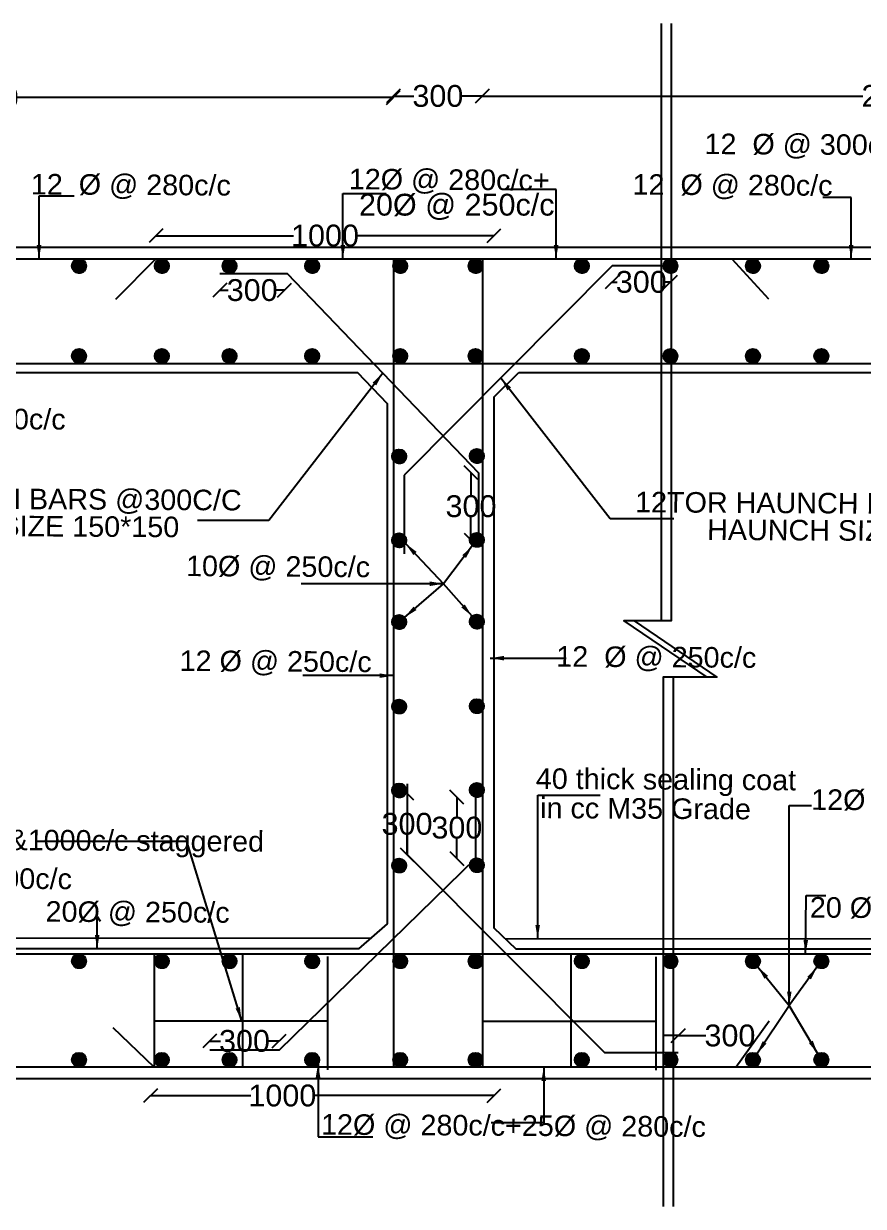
# Model space of a CAD drawing. Header units: millimetres. Extents: x 5124 to 6568637, y 2311 to 91879094.
# Drawn here: x 3772156 to 3777922, y 45938735 to 45946861 of the extents above; entities that cross this region are included whole.
import ezdxf

# ---------------------------------------------------------------- set-up
doc = ezdxf.new("R2010")
doc.units = ezdxf.units.MM
doc.header["$MEASUREMENT"] = 0
doc.layers.add('DIMENSION', color=7, linetype='Continuous')
doc.layers.add('DRAWING', color=7, linetype='Continuous')
doc.styles.get("Standard").update_dxf_attribs({"font": 'arial.ttf', "height": 150})
doc.dimstyles.get("Standard").update_dxf_attribs({"dimtxt": 200, "dimasz": 110, "dimexe": 0.18, "dimexo": 0.0625, "dimgap": 0.09, "dimtad": 0, "dimtih": 1, "dimtoh": 1, "dimdec": 0, "dimzin": 0, "dimdsep": 46, "dimtxsty": 'Standard', "dimblk": 'OBLIQUE', "dimcen": 0.09, "dimse1": 1, "dimse2": 1, "dimadec": 0, "dimazin": 0, "dimtfac": 1, "dimtdec": 0, "dimtofl": 0, "dimtmove": 0, "dimatfit": 3, "dimfxl": 1, "dimtolj": 1, "dimtzin": 0, "dimarcsym": 0})

# ---------------------------------------------------------------- blocks, each defined once
blk = doc.blocks.new('_Oblique')
at = {"color": 0, "linetype": 'ByBlock', "lineweight": -2}
blk.add_line((-0.5, -0.5), (0.5, 0.5), dxfattribs=at)
blk = doc.blocks.new('*D127')
at = {"layer": 'Defpoints', "color": 0}
for p in [(3774694.8, 45946353), (3769083.5, 45945219), (3774694.8, 45945244.2)]:
    blk.add_point(p, dxfattribs=at)
at = {"layer": 'DIMENSION', "color": 0, "lineweight": -2}
for p, q in [((3769083.5, 45946353), (3771664.1, 45946353)), ((3774694.8, 45946353), (3772114.2, 45946353))]:
    blk.add_line(p, q, dxfattribs=at)
at = {"layer": 'DIMENSION', "color": 0, "lineweight": -2, "xscale": 95, "yscale": 95, "zscale": 95, "rotation": 180}
blk.add_blockref('_Oblique', (3769083.5, 45946353), dxfattribs=at)
at = {"layer": 'DIMENSION', "color": 0, "lineweight": -2, "xscale": 95, "yscale": 95, "zscale": 95}
blk.add_blockref('_Oblique', (3774694.8, 45946353), dxfattribs=at)
at = {"layer": 'DIMENSION', "color": 0, "insert": (3771889.2, 45946353), "char_height": 150, "attachment_point": 5}
blk.add_mtext('\\A1;2600', dxfattribs=at)
blk = doc.blocks.new('*D140')
at = {"layer": 'Defpoints', "color": 0}
for p in [(3773503.6, 45945144.8), (3773947.7, 45945144.8), (3773947.7, 45945029.3)]:
    blk.add_point(p, dxfattribs=at)
at = {"layer": 'DIMENSION', "color": 0, "lineweight": -2}
for p, q in [((3773503.6, 45945029.3), (3773560.1, 45945029.3)), ((3773947.7, 45945029.3), (3773891.1, 45945029.3))]:
    blk.add_line(p, q, dxfattribs=at)
at = {"layer": 'DIMENSION', "color": 0, "lineweight": -2, "xscale": 95, "yscale": 95, "zscale": 95, "rotation": 180}
blk.add_blockref('_Oblique', (3773503.6, 45945029.3), dxfattribs=at)
at = {"layer": 'DIMENSION', "color": 0, "lineweight": -2, "xscale": 95, "yscale": 95, "zscale": 95}
blk.add_blockref('_Oblique', (3773947.7, 45945029.3), dxfattribs=at)
at = {"layer": 'DIMENSION', "color": 0, "insert": (3773725.6, 45945029.3), "char_height": 150, "attachment_point": 5}
blk.add_mtext('\\A1;300', dxfattribs=at)
blk = doc.blocks.new('*D141')
at = {"layer": 'Defpoints', "color": 0}
for p in [(3775386.3, 45945403.7), (3773064.8, 45945244.2), (3775386.3, 45945195.2)]:
    blk.add_point(p, dxfattribs=at)
at = {"layer": 'DIMENSION', "color": 0, "lineweight": -2}
for p, q in [((3773064.8, 45945403.7), (3774008.8, 45945403.7)), ((3775386.3, 45945403.7), (3774442.3, 45945403.7))]:
    blk.add_line(p, q, dxfattribs=at)
at = {"layer": 'DIMENSION', "color": 0, "lineweight": -2, "xscale": 95, "yscale": 95, "zscale": 95, "rotation": 180}
blk.add_blockref('_Oblique', (3773064.8, 45945403.7), dxfattribs=at)
at = {"layer": 'DIMENSION', "color": 0, "lineweight": -2, "xscale": 95, "yscale": 95, "zscale": 95}
blk.add_blockref('_Oblique', (3775386.3, 45945403.7), dxfattribs=at)
at = {"layer": 'DIMENSION', "color": 0, "insert": (3774225.5, 45945403.7), "char_height": 150, "attachment_point": 5}
blk.add_mtext('\\A1;1000', dxfattribs=at)
blk = doc.blocks.new('*D142')
at = {"layer": 'Defpoints', "color": 0}
for p in [(3775279.1, 45943775.2), (3775227.9, 45943313.7), (3775268, 45943313.7)]:
    blk.add_point(p, dxfattribs=at)
at = {"layer": 'DIMENSION', "color": 0, "lineweight": -2}
for p, q in [((3775227.9, 45943775.2), (3775227.9, 45943621.1)), ((3775227.9, 45943313.7), (3775227.9, 45943467.8))]:
    blk.add_line(p, q, dxfattribs=at)
at = {"layer": 'DIMENSION', "color": 0, "lineweight": -2, "xscale": 95, "yscale": 95, "zscale": 95}
for p, rotation in [((3775227.9, 45943775.2), 90), ((3775227.9, 45943313.7), 270)]:
    blk.add_blockref('_Oblique', p, dxfattribs=dict(at, rotation=rotation))
at = {"layer": 'DIMENSION', "color": 0, "insert": (3775227.9, 45943544.5), "char_height": 150, "attachment_point": 5}
blk.add_mtext('\\A1;300', dxfattribs=at)
blk = doc.blocks.new('*D143')
at = {"layer": 'Defpoints', "color": 0}
for p in [(3775130.8, 45941546.5), (3775268, 45941546.5), (3775258.7, 45941125.4)]:
    blk.add_point(p, dxfattribs=at)
at = {"layer": 'DIMENSION', "color": 0, "lineweight": -2}
for p, q in [((3775130.8, 45941546.5), (3775130.8, 45941412.7)), ((3775130.8, 45941125.4), (3775130.8, 45941259.3))]:
    blk.add_line(p, q, dxfattribs=at)
at = {"layer": 'DIMENSION', "color": 0, "lineweight": -2, "xscale": 95, "yscale": 95, "zscale": 95}
for p, rotation in [((3775130.8, 45941546.5), 90), ((3775130.8, 45941125.4), 270)]:
    blk.add_blockref('_Oblique', p, dxfattribs=dict(at, rotation=rotation))
at = {"layer": 'DIMENSION', "color": 0, "insert": (3775130.8, 45941336), "char_height": 150, "attachment_point": 5}
blk.add_mtext('\\A1;300', dxfattribs=at)
blk = doc.blocks.new('*D144')
at = {"layer": 'Defpoints', "color": 0}
for p in [(3773433.9, 45939870.7), (3773433.9, 45939809.1), (3773911.2, 45939809.1)]:
    blk.add_point(p, dxfattribs=at)
at = {"layer": 'DIMENSION', "color": 0, "lineweight": -2}
for p, q in [((3773433.9, 45939870.7), (3773507.1, 45939870.7)), ((3773911.2, 45939870.7), (3773838, 45939870.7))]:
    blk.add_line(p, q, dxfattribs=at)
at = {"layer": 'DIMENSION', "color": 0, "lineweight": -2, "xscale": 95, "yscale": 95, "zscale": 95, "rotation": 180}
blk.add_blockref('_Oblique', (3773433.9, 45939870.7), dxfattribs=at)
at = {"layer": 'DIMENSION', "color": 0, "lineweight": -2, "xscale": 95, "yscale": 95, "zscale": 95}
blk.add_blockref('_Oblique', (3773911.2, 45939870.7), dxfattribs=at)
at = {"layer": 'DIMENSION', "color": 0, "insert": (3773672.6, 45939870.7), "char_height": 150, "attachment_point": 5}
blk.add_mtext('\\A1;300', dxfattribs=at)
blk = doc.blocks.new('*D145')
at = {"layer": 'Defpoints', "color": 0}
for p in [(3773027.2, 45939690.8), (3775386.3, 45939610.5), (3775386.3, 45939495.7)]:
    blk.add_point(p, dxfattribs=at)
at = {"layer": 'DIMENSION', "color": 0, "lineweight": -2}
for p, q in [((3773027.2, 45939495.7), (3773715.8, 45939495.7)), ((3775386.3, 45939495.7), (3774149.3, 45939495.7))]:
    blk.add_line(p, q, dxfattribs=at)
at = {"layer": 'DIMENSION', "color": 0, "lineweight": -2, "xscale": 95, "yscale": 95, "zscale": 95, "rotation": 180}
blk.add_blockref('_Oblique', (3773027.2, 45939495.7), dxfattribs=at)
at = {"layer": 'DIMENSION', "color": 0, "lineweight": -2, "xscale": 95, "yscale": 95, "zscale": 95}
blk.add_blockref('_Oblique', (3775386.3, 45939495.7), dxfattribs=at)
at = {"layer": 'DIMENSION', "color": 0, "insert": (3773932.5, 45939495.7), "char_height": 150, "attachment_point": 5}
blk.add_mtext('\\A1;1000', dxfattribs=at)
blk = doc.blocks.new('*D148')
at = {"layer": 'Defpoints', "color": 0}
for p in [(3780979.1, 45946363.2), (3775306, 45945244.2), (3780979.1, 45945244.2)]:
    blk.add_point(p, dxfattribs=at)
at = {"layer": 'DIMENSION', "color": 0, "lineweight": -2}
for p, q in [((3775306, 45946363.2), (3777917.5, 45946363.2)), ((3780979.1, 45946363.2), (3778367.6, 45946363.2))]:
    blk.add_line(p, q, dxfattribs=at)
at = {"layer": 'DIMENSION', "color": 0, "lineweight": -2, "xscale": 95, "yscale": 95, "zscale": 95, "rotation": 180}
blk.add_blockref('_Oblique', (3775306, 45946363.2), dxfattribs=at)
at = {"layer": 'DIMENSION', "color": 0, "lineweight": -2, "xscale": 95, "yscale": 95, "zscale": 95}
blk.add_blockref('_Oblique', (3780979.1, 45946363.2), dxfattribs=at)
at = {"layer": 'DIMENSION', "color": 0, "insert": (3778142.5, 45946363.2), "char_height": 150, "attachment_point": 5}
blk.add_mtext('\\A1;2600', dxfattribs=at)
blk = doc.blocks.new('*D154')
at = {"layer": 'Defpoints', "color": 0}
for p in [(3776196.9, 45945195.7), (3776597.3, 45945195.7), (3776597.3, 45945085.5)]:
    blk.add_point(p, dxfattribs=at)
at = {"layer": 'DIMENSION', "color": 0, "lineweight": -2}
for p, q in [((3776196.9, 45945085.5), (3776231.6, 45945085.5)), ((3776597.3, 45945085.5), (3776562.6, 45945085.5))]:
    blk.add_line(p, q, dxfattribs=at)
at = {"layer": 'DIMENSION', "color": 0, "lineweight": -2, "xscale": 95, "yscale": 95, "zscale": 95, "rotation": 180}
blk.add_blockref('_Oblique', (3776196.9, 45945085.5), dxfattribs=at)
at = {"layer": 'DIMENSION', "color": 0, "lineweight": -2, "xscale": 95, "yscale": 95, "zscale": 95}
blk.add_blockref('_Oblique', (3776597.3, 45945085.5), dxfattribs=at)
at = {"layer": 'DIMENSION', "color": 0, "insert": (3776397.1, 45945085.5), "char_height": 150, "attachment_point": 5}
blk.add_mtext('\\A1;300', dxfattribs=at)
blk = doc.blocks.new('*D155')
at = {"layer": 'Defpoints', "color": 0}
for p in [(3776650.5, 45939908), (3776650.5, 45939792.9), (3776650.5, 45939792.9)]:
    blk.add_point(p, dxfattribs=at)
at = {"layer": 'DIMENSION', "color": 0, "lineweight": -2}
for q in [(3776555.5, 45939908), (3776840.5, 45939908)]:
    blk.add_line((3776650.5, 45939908), q, dxfattribs=at)
at = {"layer": 'DIMENSION', "color": 0, "lineweight": -2, "xscale": 95, "yscale": 95, "zscale": 95}
blk.add_blockref('_Oblique', (3776650.5, 45939908), dxfattribs=at)
at = {"layer": 'DIMENSION', "color": 0, "lineweight": -2, "xscale": 95, "yscale": 95, "zscale": 95, "rotation": 180}
blk.add_blockref('_Oblique', (3776650.5, 45939908), dxfattribs=at)
at = {"layer": 'DIMENSION', "color": 0, "insert": (3777006, 45939908), "char_height": 150, "attachment_point": 5}
blk.add_mtext('\\A1;300', dxfattribs=at)
blk = doc.blocks.new('*D121')
at = {"layer": 'Defpoints', "color": 0}
for p in [(3774788.6, 45941572.7), (3774925.9, 45941572.7), (3774916.5, 45941151.6)]:
    blk.add_point(p, dxfattribs=at)
at = {"layer": 'DIMENSION', "color": 0, "lineweight": -2}
for p, q in [((3774788.6, 45941572.7), (3774788.6, 45941438.8)), ((3774788.6, 45941151.6), (3774788.6, 45941285.5))]:
    blk.add_line(p, q, dxfattribs=at)
at = {"layer": 'DIMENSION', "color": 0, "lineweight": -2, "xscale": 95, "yscale": 95, "zscale": 95}
for p, rotation in [((3774788.6, 45941572.7), 90), ((3774788.6, 45941151.6), 270)]:
    blk.add_blockref('_Oblique', p, dxfattribs=dict(at, rotation=rotation))
at = {"layer": 'DIMENSION', "color": 0, "insert": (3774788.6, 45941362.2), "char_height": 150, "attachment_point": 5}
blk.add_mtext('\\A1;300', dxfattribs=at)
blk = doc.blocks.new('*D169')
at = {"layer": 'Defpoints', "color": 0, "lineweight": -2}
for p, q in [((3774694.8, 45946363.2), (3774834.9, 45946363.2)), ((3775306, 45946363.2), (3775165.9, 45946363.2))]:
    blk.add_line(p, q, dxfattribs=at)
at = {"layer": 'Defpoints', "color": 0}
for p in [(3775306, 45946363.2), (3774694.8, 45945244.2), (3775306, 45945244.2)]:
    blk.add_point(p, dxfattribs=at)
at = {"layer": 'Defpoints', "color": 0, "lineweight": -2, "xscale": 95, "yscale": 95, "zscale": 95, "rotation": 180}
blk.add_blockref('_Oblique', (3774694.8, 45946363.2), dxfattribs=at)
at = {"layer": 'Defpoints', "color": 0, "lineweight": -2, "xscale": 95, "yscale": 95, "zscale": 95}
blk.add_blockref('_Oblique', (3775306, 45946363.2), dxfattribs=at)
at = {"layer": 'Defpoints', "color": 0, "insert": (3775000.4, 45946363.2), "char_height": 150, "attachment_point": 5}
blk.add_mtext('\\A1;300', dxfattribs=at)

msp = doc.modelspace()

# ---------------------------------------------------------------- hatches: boundary and pattern name
at = {"layer": 'DRAWING'}
h = msp.add_hatch(dxfattribs=at)
h.set_pattern_fill('ANSI31', color=256, scale=0.641822, style=0)
h.set_pattern_definition([(45, (1465753.78678, 16456690.82477), (-0.05672957469875, 0.05672957469875), [])])
h.paths.add_polyline_path([(3772585, 45945195.7, 0.958694), (3772487.9, 45945199.8), (3772487.9, 45945191.6, 0.958694)])
h = msp.add_hatch(dxfattribs=at)
h.set_pattern_fill('ANSI31', color=256, scale=0.641822, style=0)
h.set_pattern_definition([(45, (1466322.2908, 16456690.82477), (-0.05672957469875, 0.05672957469875), [])])
h.paths.add_polyline_path([(3773153.5, 45945195.7, 0.958694), (3773056.5, 45945199.8), (3773056.5, 45945191.6, 0.958694)])
h = msp.add_hatch(dxfattribs=at)
h.set_pattern_fill('ANSI31', color=256, scale=0.641822, style=0)
h.set_pattern_definition([(45, (1466787.206045, 16456690.82477), (-0.05672957469875, 0.05672957469875), [])])
h.paths.add_polyline_path([(3773618.4, 45945195.7, 0.958694), (3773521.4, 45945199.8), (3773521.4, 45945191.6, 0.958694)])
h = msp.add_hatch(dxfattribs=at)
h.set_pattern_fill('ANSI31', color=256, scale=0.641822, style=0)
h.set_pattern_definition([(45, (1467354.61293, 16456690.82477), (-0.05672957469875, 0.05672957469875), [])])
h.paths.add_polyline_path([(3774185.8, 45945195.7, 0.958694), (3774088.8, 45945199.8), (3774088.8, 45945191.6, 0.958694)])
h = msp.add_hatch(dxfattribs=at)
h.set_pattern_fill('ANSI31', color=256, scale=0.641822, style=0)
h.set_pattern_definition([(45, (1467959.048455, 16456690.82477), (-0.05672957469875, 0.05672957469875), [])])
h.paths.add_polyline_path([(3774790.3, 45945195.7, 0.958694), (3774693.2, 45945199.8), (3774693.2, 45945191.6, 0.958694)])
h = msp.add_hatch(dxfattribs=at)
h.set_pattern_fill('ANSI31', color=256, scale=0.641822, style=0)
h.set_pattern_definition([(45, (1468476.62666, 16456690.82477), (-0.05672957469875, 0.05672957469875), [])])
h.paths.add_polyline_path([(3775307.8, 45945195.7, 0.958694), (3775210.8, 45945199.8), (3775210.8, 45945191.6, 0.958694)])
h = msp.add_hatch(dxfattribs=at)
h.set_pattern_fill('ANSI31', color=256, scale=0.641822, style=0)
h.set_pattern_definition([(45, (1469206.41102, 16456690.82477), (-0.05672957469875, 0.05672957469875), [])])
h.paths.add_polyline_path([(3776037.6, 45945195.7, 0.958694), (3775940.6, 45945199.8), (3775940.6, 45945191.6, 0.958694)])
h = msp.add_hatch(dxfattribs=at)
h.set_pattern_fill('ANSI31', color=256, scale=0.641822, style=0)
h.set_pattern_definition([(45, (1469814.68656, 16456690.82477), (-0.05672957469875, 0.05672957469875), [])])
h.paths.add_polyline_path([(3776645.9, 45945195.7, 0.958694), (3776548.8, 45945199.8), (3776548.8, 45945191.6, 0.958694)])
h = msp.add_hatch(dxfattribs=at)
h.set_pattern_fill('ANSI31', color=256, scale=0.641822, style=0)
h.set_pattern_definition([(45, (1470381.63629, 16456690.82477), (-0.05672957469875, 0.05672957469875), [])])
h.paths.add_polyline_path([(3777212.9, 45945195.7, 0.958694), (3777115.8, 45945199.8), (3777115.8, 45945191.6, 0.958694)])
h = msp.add_hatch(dxfattribs=at)
h.set_pattern_fill('ANSI31', color=256, scale=0.641822, style=0)
h.set_pattern_definition([(45, (1470851.30583, 16456690.82477), (-0.05672957469875, 0.05672957469875), [])])
h.paths.add_polyline_path([(3777682.5, 45945195.7, 0.958694), (3777585.5, 45945199.8), (3777585.5, 45945191.6, 0.958694)])
h = msp.add_hatch(dxfattribs=at)
h.set_pattern_fill('ANSI31', color=256, scale=0.641822, style=0)
h.set_pattern_definition([(45, (1465753.78678, 16456072.196355), (-0.05672957469875, 0.05672957469875), [])])
h.paths.add_polyline_path([(3772585, 45944577.1, 0.958694), (3772487.9, 45944581.2), (3772487.9, 45944573, 0.958694)])
h = msp.add_hatch(dxfattribs=at)
h.set_pattern_fill('ANSI31', color=256, scale=0.641822, style=0)
h.set_pattern_definition([(45, (1466322.2908, 16456072.196355), (-0.05672957469875, 0.05672957469875), [])])
h.paths.add_polyline_path([(3773153.5, 45944577.1, 0.958694), (3773056.5, 45944581.2), (3773056.5, 45944573, 0.958694)])
h = msp.add_hatch(dxfattribs=at)
h.set_pattern_fill('ANSI31', color=256, scale=0.641822, style=0)
h.set_pattern_definition([(45, (1466787.206045, 16456072.196355), (-0.05672957469875, 0.05672957469875), [])])
h.paths.add_polyline_path([(3773618.4, 45944577.1, 0.958694), (3773521.4, 45944581.2), (3773521.4, 45944573, 0.958694)])
h = msp.add_hatch(dxfattribs=at)
h.set_pattern_fill('ANSI31', color=256, scale=0.641822, style=0)
h.set_pattern_definition([(45, (1467354.61293, 16456072.196355), (-0.05672957469875, 0.05672957469875), [])])
h.paths.add_polyline_path([(3774185.8, 45944577.1, 0.958694), (3774088.8, 45944581.2), (3774088.8, 45944573, 0.958694)])
h = msp.add_hatch(dxfattribs=at)
h.set_pattern_fill('ANSI31', color=256, scale=0.641822, style=0)
h.set_pattern_definition([(45, (1467959.048455, 16456072.196355), (-0.05672957469875, 0.05672957469875), [])])
h.paths.add_polyline_path([(3774790.3, 45944577.1, 0.958694), (3774693.2, 45944581.2), (3774693.2, 45944573, 0.958694)])
h = msp.add_hatch(dxfattribs=at)
h.set_pattern_fill('ANSI31', color=256, scale=0.641822, style=0)
h.set_pattern_definition([(45, (1468476.62666, 16456072.196355), (-0.05672957469875, 0.05672957469875), [])])
h.paths.add_polyline_path([(3775307.8, 45944577.1, 0.958694), (3775210.8, 45944581.2), (3775210.8, 45944573, 0.958694)])
h = msp.add_hatch(dxfattribs=at)
h.set_pattern_fill('ANSI31', color=256, scale=0.641822, style=0)
h.set_pattern_definition([(45, (1469206.41102, 16456072.196355), (-0.05672957469875, 0.05672957469875), [])])
h.paths.add_polyline_path([(3776037.6, 45944577.1, 0.958694), (3775940.6, 45944581.2), (3775940.6, 45944573, 0.958694)])
h = msp.add_hatch(dxfattribs=at)
h.set_pattern_fill('ANSI31', color=256, scale=0.641822, style=0)
h.set_pattern_definition([(45, (1469814.68656, 16456072.196355), (-0.05672957469875, 0.05672957469875), [])])
h.paths.add_polyline_path([(3776645.9, 45944577.1, 0.958694), (3776548.8, 45944581.2), (3776548.8, 45944573, 0.958694)])
h = msp.add_hatch(dxfattribs=at)
h.set_pattern_fill('ANSI31', color=256, scale=0.641822, style=0)
h.set_pattern_definition([(45, (1470381.63629, 16456072.196355), (-0.05672957469875, 0.05672957469875), [])])
h.paths.add_polyline_path([(3777212.9, 45944577.1, 0.958694), (3777115.8, 45944581.2), (3777115.8, 45944573, 0.958694)])
h = msp.add_hatch(dxfattribs=at)
h.set_pattern_fill('ANSI31', color=256, scale=0.641822, style=0)
h.set_pattern_definition([(45, (1470851.30583, 16456072.196355), (-0.05672957469875, 0.05672957469875), [])])
h.paths.add_polyline_path([(3777682.5, 45944577.1, 0.958694), (3777585.5, 45944581.2), (3777585.5, 45944573, 0.958694)])
h = msp.add_hatch(dxfattribs=at)
h.set_pattern_fill('ANSI31', color=256, scale=0.641822, style=0)
h.set_pattern_definition([(45, (1467952.08459, 16455382.60874), (-0.05672957469875, 0.05672957469875), [])])
h.paths.add_polyline_path([(3774783.3, 45943887.5, 0.958694), (3774686.2, 45943891.6), (3774686.2, 45943883.4, 0.958694)])
h = msp.add_hatch(dxfattribs=at)
h.set_pattern_fill('ANSI31', color=256, scale=0.641822, style=0)
h.set_pattern_definition([(45, (1468485.41723, 16455385.06792), (-0.05672957469875, 0.05672957469875), [])])
h.paths.add_polyline_path([(3775316.6, 45943890, 0.958694), (3775219.6, 45943894.1), (3775219.6, 45943885.9, 0.958694)])
h = msp.add_hatch(dxfattribs=at)
h.set_pattern_fill('ANSI31', color=256, scale=0.641822, style=0)
h.set_pattern_definition([(45, (1467952.08459, 16454806.31295), (-0.05672957469875, 0.05672957469875), [])])
h.paths.add_polyline_path([(3774783.3, 45943311.2, 0.958694), (3774686.2, 45943315.3), (3774686.2, 45943307.1, 0.958694)])
h = msp.add_hatch(dxfattribs=at)
h.set_pattern_fill('ANSI31', color=256, scale=0.641822, style=0)
h.set_pattern_definition([(45, (1468485.41723, 16454808.772125), (-0.05672957469875, 0.05672957469875), [])])
h.paths.add_polyline_path([(3775316.6, 45943313.7, 0.958694), (3775219.6, 45943317.8), (3775219.6, 45943309.6, 0.958694)])
h = msp.add_hatch(dxfattribs=at)
h.set_pattern_fill('ANSI31', color=256, scale=0.641822, style=0)
h.set_pattern_definition([(45, (1467952.08459, 16454244.98422), (-0.05672957469875, 0.05672957469875), [])])
h.paths.add_polyline_path([(3774783.3, 45942749.9, 0.958694), (3774686.2, 45942754), (3774686.2, 45942745.8, 0.958694)])
h = msp.add_hatch(dxfattribs=at)
h.set_pattern_fill('ANSI31', color=256, scale=0.641822, style=0)
h.set_pattern_definition([(45, (1468485.41723, 16454247.4434), (-0.05672957469875, 0.05672957469875), [])])
h.paths.add_polyline_path([(3775316.6, 45942752.3, 0.958694), (3775219.6, 45942756.4), (3775219.6, 45942748.2, 0.958694)])
h = msp.add_hatch(dxfattribs=at)
h.set_pattern_fill('ANSI31', color=256, scale=0.641822, style=0)
h.set_pattern_definition([(45, (1467952.08459, 16453664.066864), (-0.05672957469875, 0.05672957469875), [])])
h.paths.add_polyline_path([(3774783.3, 45942169, 0.958694), (3774686.2, 45942173.1), (3774686.2, 45942164.9, 0.958694)])
h = msp.add_hatch(dxfattribs=at)
h.set_pattern_fill('ANSI31', color=256, scale=0.641822, style=0)
h.set_pattern_definition([(45, (1468485.41723, 16453666.52604), (-0.05672957469875, 0.05672957469875), [])])
h.paths.add_polyline_path([(3775316.6, 45942171.4, 0.958694), (3775219.6, 45942175.5), (3775219.6, 45942167.3, 0.958694)])
h = msp.add_hatch(dxfattribs=at)
h.set_pattern_fill('ANSI31', color=256, scale=0.641822, style=0)
h.set_pattern_definition([(45, (1467952.08459, 16453087.81347), (-0.05672957469875, 0.05672957469875), [])])
h.paths.add_polyline_path([(3774783.3, 45941592.7, 0.958694), (3774686.2, 45941596.8), (3774686.2, 45941588.6, 0.958694)])
h = msp.add_hatch(dxfattribs=at)
h.set_pattern_fill('ANSI31', color=256, scale=0.641822, style=0)
h.set_pattern_definition([(45, (1468485.41723, 16453090.27265), (-0.05672957469875, 0.05672957469875), [])])
h.paths.add_polyline_path([(3775316.6, 45941595.2, 0.958694), (3775219.6, 45941599.3), (3775219.6, 45941591.1, 0.958694)])
h = msp.add_hatch(dxfattribs=at)
h.set_pattern_fill('ANSI31', color=256, scale=0.641822, style=0)
h.set_pattern_definition([(45, (1467952.08459, 16452571.38595), (-0.05672957469875, 0.05672957469875), [])])
h.paths.add_polyline_path([(3774783.3, 45941076.3, 0.958694), (3774686.2, 45941080.4), (3774686.2, 45941072.2, 0.958694)])
h = msp.add_hatch(dxfattribs=at)
h.set_pattern_fill('ANSI31', color=256, scale=0.641822, style=0)
h.set_pattern_definition([(45, (1468485.41723, 16452573.84513), (-0.05672957469875, 0.05672957469875), [])])
h.paths.add_polyline_path([(3775316.6, 45941078.7, 0.958694), (3775219.6, 45941082.8), (3775219.6, 45941074.6, 0.958694)])
h = msp.add_hatch(dxfattribs=at)
h.set_pattern_fill('ANSI31', color=256, scale=0.641822, style=0)
h.set_pattern_definition([(45, (1465753.78678, 16451914.19166), (-0.05672957469875, 0.05672957469875), [])])
h.paths.add_polyline_path([(3772585, 45940419.1, 0.958694), (3772487.9, 45940423.2), (3772487.9, 45940415, 0.958694)])
h = msp.add_hatch(dxfattribs=at)
h.set_pattern_fill('ANSI31', color=256, scale=0.641822, style=0)
h.set_pattern_definition([(45, (1466322.2908, 16451914.19166), (-0.05672957469875, 0.05672957469875), [])])
h.paths.add_polyline_path([(3773153.5, 45940419.1, 0.958694), (3773056.5, 45940423.2), (3773056.5, 45940415, 0.958694)])
h = msp.add_hatch(dxfattribs=at)
h.set_pattern_fill('ANSI31', color=256, scale=0.641822, style=0)
h.set_pattern_definition([(45, (1466787.206045, 16451914.19166), (-0.05672957469875, 0.05672957469875), [])])
h.paths.add_polyline_path([(3773618.4, 45940419.1, 0.958694), (3773521.4, 45940423.2), (3773521.4, 45940415, 0.958694)])
h = msp.add_hatch(dxfattribs=at)
h.set_pattern_fill('ANSI31', color=256, scale=0.641822, style=0)
h.set_pattern_definition([(45, (1467354.61293, 16451914.19166), (-0.05672957469875, 0.05672957469875), [])])
h.paths.add_polyline_path([(3774185.8, 45940419.1, 0.958694), (3774088.8, 45940423.2), (3774088.8, 45940415, 0.958694)])
h = msp.add_hatch(dxfattribs=at)
h.set_pattern_fill('ANSI31', color=256, scale=0.641822, style=0)
h.set_pattern_definition([(45, (1467959.048455, 16451914.19166), (-0.05672957469875, 0.05672957469875), [])])
h.paths.add_polyline_path([(3774790.3, 45940419.1, 0.958694), (3774693.2, 45940423.2), (3774693.2, 45940415, 0.958694)])
h = msp.add_hatch(dxfattribs=at)
h.set_pattern_fill('ANSI31', color=256, scale=0.641822, style=0)
h.set_pattern_definition([(45, (1468476.62666, 16451914.19166), (-0.05672957469875, 0.05672957469875), [])])
h.paths.add_polyline_path([(3775307.8, 45940419.1, 0.958694), (3775210.8, 45940423.2), (3775210.8, 45940415, 0.958694)])
h = msp.add_hatch(dxfattribs=at)
h.set_pattern_fill('ANSI31', color=256, scale=0.641822, style=0)
h.set_pattern_definition([(45, (1469206.41102, 16451914.19166), (-0.05672957469875, 0.05672957469875), [])])
h.paths.add_polyline_path([(3776037.6, 45940419.1, 0.958694), (3775940.6, 45940423.2), (3775940.6, 45940415, 0.958694)])
h = msp.add_hatch(dxfattribs=at)
h.set_pattern_fill('ANSI31', color=256, scale=0.641822, style=0)
h.set_pattern_definition([(45, (1469814.68656, 16451914.19166), (-0.05672957469875, 0.05672957469875), [])])
h.paths.add_polyline_path([(3776645.9, 45940419.1, 0.958694), (3776548.8, 45940423.2), (3776548.8, 45940415, 0.958694)])
h = msp.add_hatch(dxfattribs=at)
h.set_pattern_fill('ANSI31', color=256, scale=0.641822, style=0)
h.set_pattern_definition([(45, (1470381.63629, 16451914.19166), (-0.05672957469875, 0.05672957469875), [])])
h.paths.add_polyline_path([(3777212.9, 45940419.1, 0.958694), (3777115.8, 45940423.2), (3777115.8, 45940415, 0.958694)])
h = msp.add_hatch(dxfattribs=at)
h.set_pattern_fill('ANSI31', color=256, scale=0.641822, style=0)
h.set_pattern_definition([(45, (1470851.30583, 16451914.19166), (-0.05672957469875, 0.05672957469875), [])])
h.paths.add_polyline_path([(3777682.5, 45940419.1, 0.958694), (3777585.5, 45940423.2), (3777585.5, 45940415, 0.958694)])
h = msp.add_hatch(dxfattribs=at)
h.set_pattern_fill('ANSI31', color=256, scale=0.641822, style=0)
h.set_pattern_definition([(45, (1465753.78678, 16451236.94234), (-0.05672957469875, 0.05672957469875), [])])
h.paths.add_polyline_path([(3772585, 45939741.8, 0.958694), (3772487.9, 45939745.9), (3772487.9, 45939737.7, 0.958694)])
h = msp.add_hatch(dxfattribs=at)
h.set_pattern_fill('ANSI31', color=256, scale=0.641822, style=0)
h.set_pattern_definition([(45, (1466322.2908, 16451236.94234), (-0.05672957469875, 0.05672957469875), [])])
h.paths.add_polyline_path([(3773153.5, 45939741.8, 0.958694), (3773056.5, 45939745.9), (3773056.5, 45939737.7, 0.958694)])
h = msp.add_hatch(dxfattribs=at)
h.set_pattern_fill('ANSI31', color=256, scale=0.641822, style=0)
h.set_pattern_definition([(45, (1466787.206045, 16451236.94234), (-0.05672957469875, 0.05672957469875), [])])
h.paths.add_polyline_path([(3773618.4, 45939741.8, 0.958694), (3773521.4, 45939745.9), (3773521.4, 45939737.7, 0.958694)])
h = msp.add_hatch(dxfattribs=at)
h.set_pattern_fill('ANSI31', color=256, scale=0.641822, style=0)
h.set_pattern_definition([(45, (1467354.61293, 16451236.94234), (-0.05672957469875, 0.05672957469875), [])])
h.paths.add_polyline_path([(3774185.8, 45939741.8, 0.958694), (3774088.8, 45939745.9), (3774088.8, 45939737.7, 0.958694)])
h = msp.add_hatch(dxfattribs=at)
h.set_pattern_fill('ANSI31', color=256, scale=0.641822, style=0)
h.set_pattern_definition([(45, (1467959.048455, 16451236.94234), (-0.05672957469875, 0.05672957469875), [])])
h.paths.add_polyline_path([(3774790.3, 45939741.8, 0.958694), (3774693.2, 45939745.9), (3774693.2, 45939737.7, 0.958694)])
h = msp.add_hatch(dxfattribs=at)
h.set_pattern_fill('ANSI31', color=256, scale=0.641822, style=0)
h.set_pattern_definition([(45, (1468476.62666, 16451236.94234), (-0.05672957469875, 0.05672957469875), [])])
h.paths.add_polyline_path([(3775307.8, 45939741.8, 0.958694), (3775210.8, 45939745.9), (3775210.8, 45939737.7, 0.958694)])
h = msp.add_hatch(dxfattribs=at)
h.set_pattern_fill('ANSI31', color=256, scale=0.641822, style=0)
h.set_pattern_definition([(45, (1469206.41102, 16451236.94234), (-0.05672957469875, 0.05672957469875), [])])
h.paths.add_polyline_path([(3776037.6, 45939741.8, 0.958694), (3775940.6, 45939745.9), (3775940.6, 45939737.7, 0.958694)])
h = msp.add_hatch(dxfattribs=at)
h.set_pattern_fill('ANSI31', color=256, scale=0.641822, style=0)
h.set_pattern_definition([(45, (1469814.68656, 16451236.94234), (-0.05672957469875, 0.05672957469875), [])])
h.paths.add_polyline_path([(3776645.9, 45939741.8, 0.958694), (3776548.8, 45939745.9), (3776548.8, 45939737.7, 0.958694)])
h = msp.add_hatch(dxfattribs=at)
h.set_pattern_fill('ANSI31', color=256, scale=0.641822, style=0)
h.set_pattern_definition([(45, (1470381.63629, 16451236.94234), (-0.05672957469875, 0.05672957469875), [])])
h.paths.add_polyline_path([(3777212.9, 45939741.8, 0.958694), (3777115.8, 45939745.9), (3777115.8, 45939737.7, 0.958694)])
h = msp.add_hatch(dxfattribs=at)
h.set_pattern_fill('ANSI31', color=256, scale=0.641822, style=0)
h.set_pattern_definition([(45, (1470851.30583, 16451236.94234), (-0.05672957469875, 0.05672957469875), [])])
h.paths.add_polyline_path([(3777682.5, 45939741.8, 0.958694), (3777585.5, 45939745.9), (3777585.5, 45939737.7, 0.958694)])

# ---------------------------------------------------------------- linework, layer by layer
at = {"layer": 'Defpoints'}
for points in [[(3774768.5, 45943759.5), (3774768.5, 45943217.1)], [(3774792.1, 45941150.5), (3774792.1, 45941638.7)]]:
    msp.add_lwpolyline(points, dxfattribs=at)
at = {"layer": 'DIMENSION'}
for p, q in [((3762190.4, 45945324.5), (3775386.3, 45945324.5)), ((3775386.3, 45939610.5), (3762190.4, 45939610.5))]:
    msp.add_line(p, q, dxfattribs=at)
for points in [[(3776533.6, 45946860.7), (3776533.6, 45942758.6), (3776278.2, 45942758.6), (3776846.2, 45942371.3), (3776547.1, 45942371.3), (3776547.1, 45938735)], [(3776602.8, 45946860.7), (3776602.8, 45942758.6), (3776347.4, 45942758.6), (3776915.4, 45942371.3), (3776616.4, 45942371.3), (3776616.4, 45938735)], [(3775386.3, 45945324.5), (3787839.9, 45945324.5), (3787839.9, 45939610.5), (3775386.3, 45939610.5)], [(3773064.8, 45945244.2), (3772787.2, 45944965.6)], [(3774694.8, 45945244.2), (3774694.8, 45939690.8)], [(3775306, 45945244.2), (3787759.6, 45945244.2), (3787759.6, 45939690.8), (3775306, 45939690.8)], [(3777018, 45945244.2), (3777271.6, 45944971.2)], [(3762270.7, 45944526), (3775306, 45944526)], [(3775306, 45944526), (3787759.6, 45944526)], [(3762270.7, 45940469.8), (3775306, 45940469.8)], [(3775306, 45940469.8), (3787759.6, 45940469.8)], [(3777047.4, 45939690.8), (3777274.9, 45940010.7)], [(3773053.3, 45939690.8), (3772771.6, 45939960.7)]]:
    msp.add_lwpolyline(points, dxfattribs=at)
msp.add_lwpolyline([(3762270.7, 45945244.2), (3775306, 45945244.2), (3775306, 45939690.8), (3762270.7, 45939690.8)], close=True, dxfattribs=at)
at = {"layer": 'DRAWING'}
for points in [[(3776597.3, 45945195.7), (3776196.9, 45945195.7), (3774768.5, 45943759.5)], [(3773503.6, 45945144.8), (3773947.7, 45945144.8), (3773966.6, 45945144.8), (3775279.1, 45943775.2), (3775279.1, 45943339)], [(3769387.6, 45944465), (3774447.8, 45944464.8), (3774652.8, 45944251.6), (3774652.8, 45940675.4), (3774455.1, 45940504.1), (3769264.6, 45940504.1), (3769113.5, 45940647), (3769152, 45944218), (3769387.6, 45944465)], [(3775555.3, 45944463.3), (3780720.6, 45944463.3), (3780925.6, 45944250.1), (3780925.6, 45940673.9), (3780727.9, 45940502.6), (3775537.4, 45940502.6), (3775386.3, 45940645.4), (3775386.3, 45944296.6), (3775555.3, 45944463.3)], [(3775258.7, 45941611.8), (3775258.7, 45941125.4), (3773911.2, 45939809.1), (3773433.9, 45939809.1)], [(3774792.1, 45941150.5), (3776144.2, 45939792.9), (3776650.5, 45939792.9)], [(3769189, 45940575.5), (3774542.5, 45940579.9)], [(3775461.9, 45940574), (3780811.2, 45940574.7)], [(3773051.5, 45940470.4), (3773051.5, 45939691.3)], [(3773660, 45940470.4), (3773660, 45939691.3)], [(3774242.3, 45940450.8), (3774242.3, 45939671.8)], [(3775306, 45940469.8), (3775306, 45939690.8)], [(3775914.5, 45940469.8), (3775914.5, 45939690.8)], [(3776496.7, 45940450.3), (3776496.7, 45939671.2)], [(3773051.5, 45940008.7), (3774242.3, 45940008.7)], [(3775306, 45940008.2), (3776496.7, 45940008.2)]]:
    msp.add_lwpolyline(points, dxfattribs=at)
for centre in [(3772536.4, 45945195.7), (3773104.9, 45945195.7), (3773569.8, 45945195.7), (3774137.2, 45945195.7), (3774741.7, 45945195.7), (3775259.2, 45945195.7), (3775989, 45945195.7), (3776597.3, 45945195.7), (3777164.2, 45945195.7), (3777633.9, 45945195.7), (3772536.4, 45944577.1), (3773104.9, 45944577.1), (3773569.8, 45944577.1), (3774137.2, 45944577.1), (3774741.7, 45944577.1), (3775259.2, 45944577.1), (3775989, 45944577.1), (3776597.3, 45944577.1), (3777164.2, 45944577.1), (3777633.9, 45944577.1), (3774734.7, 45943887.5), (3775268, 45943890), (3774734.7, 45943311.2), (3775268, 45943313.7), (3774734.7, 45942749.9), (3775268, 45942752.3), (3774734.7, 45942169), (3775268, 45942171.4), (3774734.7, 45941592.7), (3775268, 45941595.2), (3774734.7, 45941076.3), (3775268, 45941078.7), (3772536.4, 45940419.1), (3773104.9, 45940419.1), (3773569.8, 45940419.1), (3774137.2, 45940419.1), (3774741.7, 45940419.1), (3775259.2, 45940419.1), (3775989, 45940419.1), (3776597.3, 45940419.1), (3777164.2, 45940419.1), (3777633.9, 45940419.1), (3772536.4, 45939741.8), (3773104.9, 45939741.8), (3773569.8, 45939741.8), (3774137.2, 45939741.8), (3774741.7, 45939741.8), (3775259.2, 45939741.8), (3775989, 45939741.8), (3776597.3, 45939741.8), (3777164.2, 45939741.8), (3777633.9, 45939741.8)]:
    msp.add_circle(centre, 48.6, dxfattribs=at)

# ---------------------------------------------------------------- texts
at = {"layer": 'Defpoints', "insert": (3774458.8, 45945692), "char_height": 150, "width": 1383.765, "attachment_point": 1}
msp.add_mtext('20Ø @ 250c/c', dxfattribs=at)
at = {"layer": 'DRAWING'}
for s, p in [('12  Ø @ 300c/c ', (3776830.7, 45945964.9)), ('12Ø @ 280c/c+', (3774388.4, 45945722.9)), ('12  Ø @ 280c/c ', (3772205.2, 45945687.7)), ('12  Ø @ 280c/c ', (3776336.7, 45945686)), ('20Ø @ 300c/c ', (3771180.3, 45944079.3)), ('12TOR HAUNCH BARS @300C/C', (3770603.2, 45943534.3)), ('12TOR HAUNCH BARS @300C/C', (3776354.4, 45943503.6)), (' HAUNCH SIZE 150*150', (3771042.9, 45943345.1)), (' HAUNCH SIZE 150*150', (3776794.2, 45943314.4)), ('10Ø @ 250c/c ', (3773270.8, 45943065.2)), ('12  Ø @ 250c/c ', (3775813.2, 45942443)), ('12 Ø @ 250c/c ', (3773227, 45942413.6)), ('40 thick sealing coat', (3775672.6, 45941603.7)), ('in cc M35 Grade', (3775702.5, 45941402.4)), ('12Ø @  300c/c ', (3777563.3, 45941459.6)), ('8Ø-2L @ 300c/c&1000c/c staggered ', (3770613, 45941190.7)), ('12Ø @  300c/c ', (3771169, 45940922.1)), ('20Ø @ 250c/c ', (3772306.5, 45940690.9)), ('20 Ø @ 300c/c ', (3777554.3, 45940718.9)), ('12Ø @ 280c/c+25Ø @ 280c/c', (3774197.8, 45939227.7))]:
    msp.add_text(s, height=141.201, rotation=359.65712, dxfattribs=at).set_placement(p)

# ---------------------------------------------------------------- dimensions: what is measured, and where the dimension line sits
at = {"layer": 'Defpoints'}
dim = msp.add_linear_dim(base=(3775306, 45946363.2), p1=(3774694.8, 45945244.2), p2=(3775306, 45945244.2), text='300', dimstyle='Standard', override={"dimasz": 95, "dimfxl": 2000, "dimarcsym": 1}, dxfattribs=at)
dim.commit()
dim.dimension.update_dxf_attribs({"geometry": '*D169', "text_midpoint": (3775000.4, 45946363.2)})
at = {"layer": 'DIMENSION'}
for base, p1, p2, text, picture, middle in [((3774694.8, 45946353), (3769083.5, 45945219), (3774694.8, 45945244.2), '2600', '*D127', (3771889.2, 45946353)), ((3780979.1, 45946363.2), (3775306, 45945244.2), (3780979.1, 45945244.2), '2600', '*D148', (3778142.5, 45946363.2)), ((3775386.3, 45945403.7), (3773064.8, 45945244.2), (3775386.3, 45945195.2), '1000', '*D141', (3774225.5, 45945403.7)), ((3776597.3, 45945085.5), (3776196.9, 45945195.7), (3776597.3, 45945195.7), '300', '*D154', (3776397.1, 45945085.5)), ((3773947.7, 45945029.3), (3773503.6, 45945144.8), (3773947.7, 45945144.8), '300', '*D140', (3773725.6, 45945029.3)), ((3776650.5, 45939908), (3776650.5, 45939792.9), (3776650.5, 45939792.9), '300', '*D155', (3777006, 45939908)), ((3773433.9, 45939870.7), (3773911.2, 45939809.1), (3773433.9, 45939809.1), '300', '*D144', (3773672.6, 45939870.7))]:
    dim = msp.add_linear_dim(base=base, p1=p1, p2=p2, text=text, dimstyle='Standard', override={"dimasz": 95, "dimfxl": 2000, "dimarcsym": 1}, dxfattribs=at)
    dim.commit()
    dim.dimension.update_dxf_attribs({"geometry": picture, "text_midpoint": middle})
for base, p1, p2, picture, middle in [((3775227.9, 45943313.7), (3775279.1, 45943775.2), (3775268, 45943313.7), '*D142', (3775227.9, 45943544.5)), ((3774788.6, 45941572.7), (3774916.5, 45941151.6), (3774925.9, 45941572.7), '*D121', (3774788.6, 45941362.2)), ((3775130.8, 45941546.5), (3775258.7, 45941125.4), (3775268, 45941546.5), '*D143', (3775130.8, 45941336))]:
    dim = msp.add_linear_dim(base=base, p1=p1, p2=p2, angle=90, text='300', dimstyle='Standard', override={"dimasz": 95, "dimfxl": 2000, "dimarcsym": 1}, dxfattribs=at)
    dim.commit()
    dim.dimension.update_dxf_attribs({"geometry": picture, "text_midpoint": middle})
dim = msp.add_linear_dim(base=(3775386.3, 45939495.7), p1=(3773027.2, 45939690.8), p2=(3775386.3, 45939610.5), text='1000', dimstyle='Standard', override={"dimasz": 95, "dimfxl": 2000, "dimarcsym": 1}, dxfattribs=at)
dim.commit()
dim.dimension.update_dxf_attribs({"geometry": '*D145', "text_midpoint": (3773932.5, 45939495.7), "dimtype": 160})

# ---------------------------------------------------------------- leaders
at = {"layer": 'DRAWING'}
for points in [[(3772261.8, 45945244.2), (3772261.8, 45945677.9), (3772503.6, 45945677.9)], [(3774347.9, 45945244.2), (3774347.9, 45945694), (3774645.9, 45945694)], [(3775812.1, 45945244.2), (3775812.1, 45945721.5), (3775467.8, 45945721.5)], [(3777838, 45945244.2), (3777838, 45945666.8), (3777644.4, 45945666.8)], [(3774622.9, 45944460), (3773839.1, 45943446.1), (3773350, 45943446.1)], [(3775431.7, 45944426.4), (3776182.8, 45943461.7), (3776621, 45943461.7)], [(3774778.2, 45943289.6), (3775039.3, 45943012.6)], [(3775238.6, 45943275), (3775039.3, 45943012.6)], [(3775039.3, 45943012.6), (3774062.8, 45943012.6)], [(3774771.5, 45942781.6), (3775039.3, 45943012.6)], [(3775235.9, 45942788.9), (3775039.3, 45943012.6)], [(3775359.2, 45942501.3), (3775880.6, 45942501.3)], [(3774694.8, 45942381.1), (3774073.3, 45942381.1)], [(3775685.7, 45940574), (3775685.7, 45941559.1), (3776113.8, 45941559.1)], [(3777413.6, 45940115.9), (3777413.6, 45941489.2), (3777565.1, 45941489.2)], [(3773653.7, 45940008.2), (3773275.7, 45941241.3), (3772244.6, 45941241.1)], [(3777525.8, 45940469.8), (3777529, 45940869.9), (3777664.1, 45940869.9)], [(3772661.3, 45940504.1), (3772660.3, 45940727), (3772681.7, 45940693.9)], [(3777195.5, 45940381.8), (3777413.6, 45940115.9)], [(3777605.3, 45940379.8), (3777413.6, 45940115.9)], [(3777191.2, 45939782.3), (3777413.6, 45940115.9)], [(3777609.2, 45939783.7), (3777413.6, 45940115.9)], [(3774177.6, 45939714.8), (3774177.6, 45939212.9), (3774553.6, 45939212.9)], [(3775727.2, 45939690.8), (3775727.2, 45939309.5), (3775366.6, 45939309.5)]]:
    msp.add_leader(points, dimstyle='Standard', override={"dimasz": 95, "dimgap": 0.09, "dimtad": 0, "dimfxl": 2000, "dimarcsym": 1}, dxfattribs=at)

doc.saveas('drawing.dxf')
